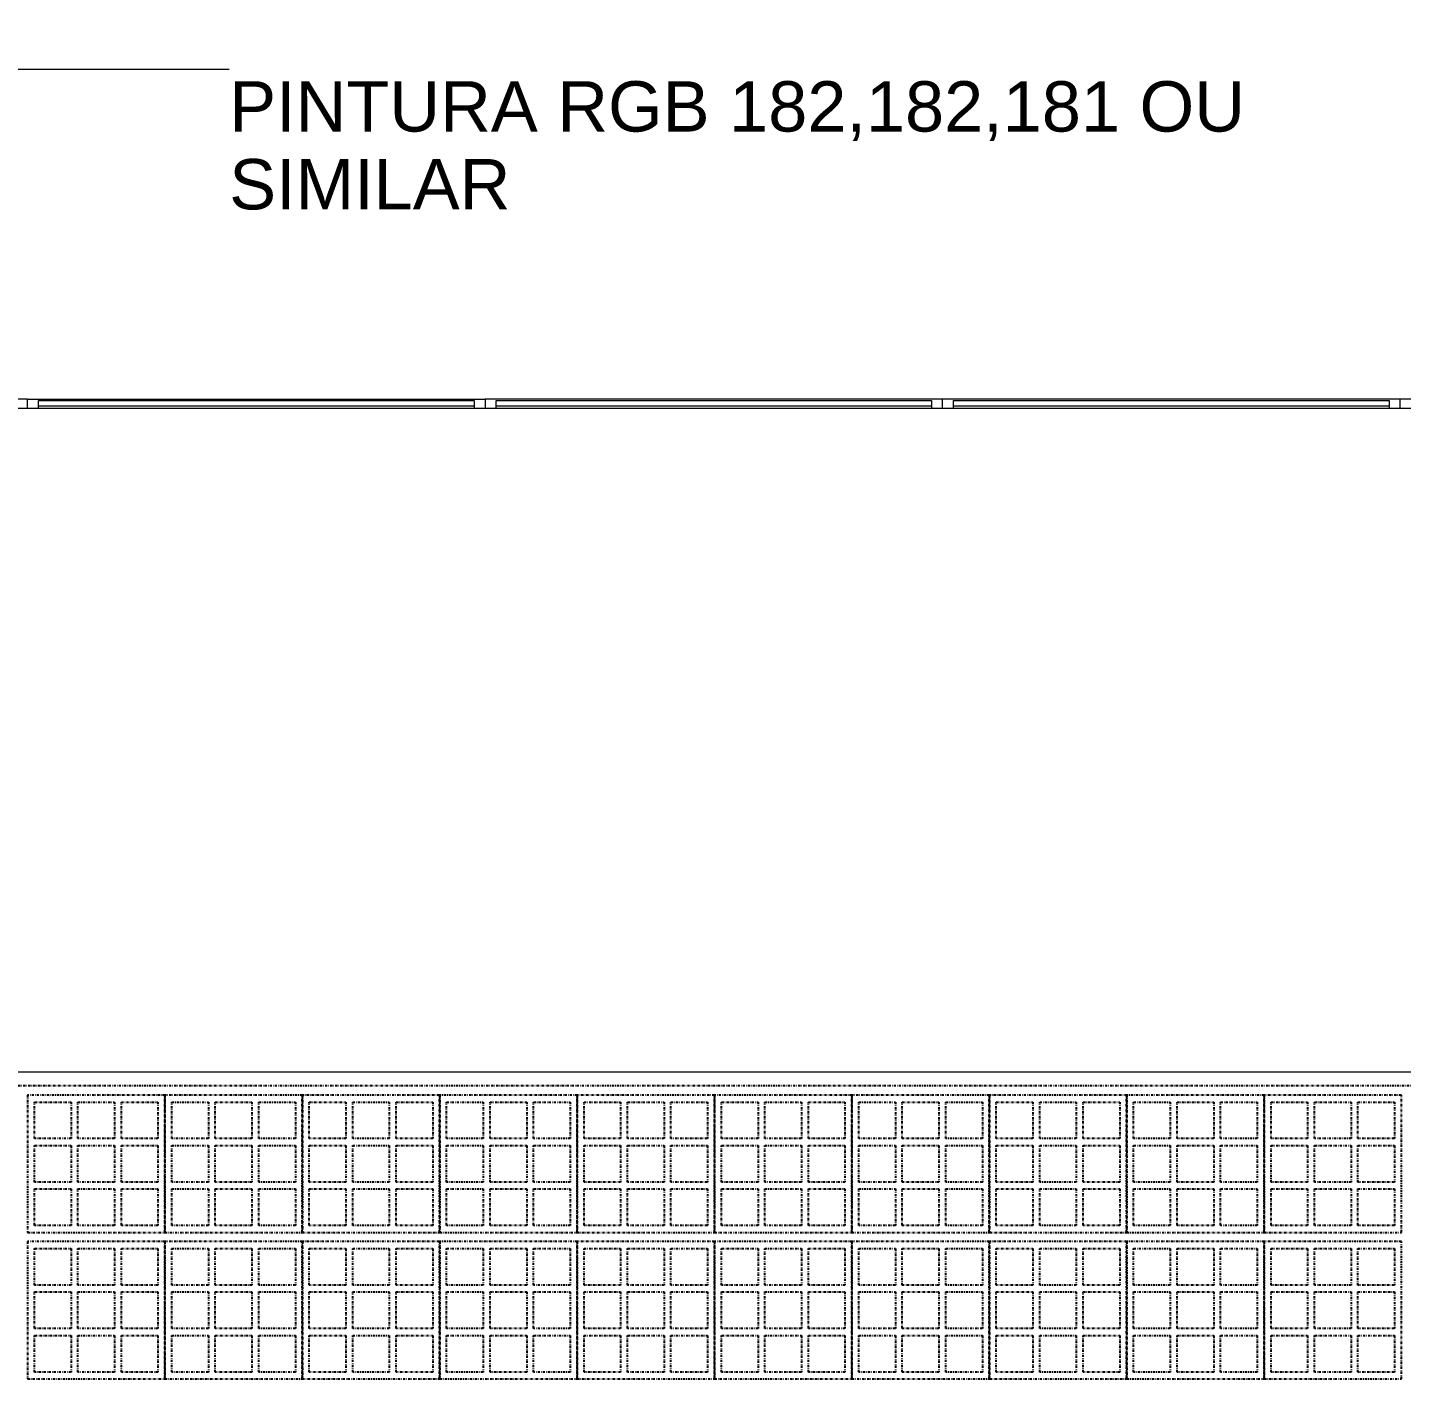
# Model space of a CAD drawing. Header units: metres. Extents: x -1783 to 21505, y -57 to 13660.
# Drawn here: x 12615.2 to 12915.6, y 7569.6 to 7865.9 of the extents above; entities that cross this region are included whole.
import ezdxf

# ---------------------------------------------------------------- set-up
doc = ezdxf.new("R2010")
doc.units = ezdxf.units.M
doc.header["$MEASUREMENT"] = 0
doc.linetypes.add('DASHDOT', pattern=[1, 0.5, -0.25, 0, -0.25])
doc.layers.add('01_F1 FACHADA FRONTAL _1_0_Caneta_No__1', color=7, linetype='Continuous', lineweight=35)
doc.layers.add('01_F1 FACHADA FRONTAL _1_PAREDE CONSTRUIR_Caneta_No__241', color=7, linetype='Continuous', lineweight=13)
doc.layers.add('01_F1 FACHADA FRONTAL _1_LAJES.EST_Caneta_No__95', color=7, linetype='Continuous', lineweight=0, true_color=0xaeaeae)
doc.layers.add('cotas', color=7, linetype='Continuous')
doc.layers.add('P03', color=7, linetype='Continuous')
doc.styles.add('GENERATED_STYLE_1', font='arial.ttf')

msp = doc.modelspace()

# ---------------------------------------------------------------- hatches: boundary and pattern name
at = {"layer": 'cotas'}
h = msp.add_hatch(color=7, dxfattribs=at)
h.dxf.hatch_style = 1
h.paths.add_polyline_path([(21504.961, 13659.963), (10304.961, 13659.963), (10304.961, 5739.963), (21504.961, 5739.963)])
h.paths.add_polyline_path([(10571.627, 13593.296), (21371.627, 13593.296), (21371.627, 5806.63), (10571.627, 5806.63)], flags=16)

# ---------------------------------------------------------------- linework, layer by layer
at = {"layer": '01_F1 FACHADA FRONTAL _1_LAJES.EST_Caneta_No__95', "color": 253, "linetype": 'Continuous', "lineweight": 0, "ltscale": 1000, "true_color": 0xaeaeae}
for p, q in [((12615.247, 7784.656), (12515.247, 7784.656)), ((12615.247, 7782.625), (12615.247, 7784.656)), ((12715.247, 7784.617), (12615.247, 7784.617)), ((12617.647, 7782.625), (12617.647, 7784.378)), ((12617.647, 7784.378), (12712.847, 7784.378)), ((12712.847, 7783.134), (12617.647, 7783.134)), ((12712.847, 7784.378), (12712.847, 7782.625)), ((12815.247, 7784.656), (12715.247, 7784.656)), ((12715.247, 7784.656), (12715.247, 7782.625)), ((12717.647, 7782.625), (12717.647, 7784.417)), ((12717.647, 7784.417), (12812.847, 7784.417)), ((12812.847, 7783.173), (12717.647, 7783.173)), ((12812.847, 7784.417), (12812.847, 7782.625)), ((12915.247, 7784.656), (12815.247, 7784.656)), ((12815.247, 7782.625), (12815.247, 7784.656)), ((12817.647, 7782.625), (12817.647, 7784.417)), ((12817.647, 7784.417), (12912.847, 7784.417)), ((12912.847, 7783.173), (12817.647, 7783.173)), ((12912.847, 7784.417), (12912.847, 7782.625)), ((13015.247, 7784.656), (12915.247, 7784.656)), ((12915.247, 7782.625), (12915.247, 7784.656))]:
    msp.add_line(p, q, dxfattribs=at)
at = {"layer": '01_F1 FACHADA FRONTAL _1_PAREDE CONSTRUIR_Caneta_No__241', "color": 7, "linetype": 'Continuous', "lineweight": 13, "ltscale": 1000}
for p, q in [((12609.321, 7856.806), (12659.321, 7856.806)), ((14321.764, 7782.625), (12074.764, 7782.625)), ((13081.764, 7637.625), (12071.764, 7637.625))]:
    msp.add_line(p, q, dxfattribs=at)
at = {"layer": 'P03', "linetype": 'DASHDOT'}
for p, q in [((13065.764, 7634.625), (12074.58, 7634.625)), ((12645.242, 7632.625), (12615.242, 7632.625)), ((12615.242, 7632.625), (12615.242, 7602.625)), ((12645.242, 7602.625), (12645.242, 7632.625)), ((12675.277, 7632.625), (12645.277, 7632.625)), ((12645.277, 7632.625), (12645.277, 7602.625)), ((12675.277, 7602.625), (12675.277, 7632.625)), ((12705.312, 7632.625), (12675.312, 7632.625)), ((12675.312, 7632.625), (12675.312, 7602.625)), ((12705.312, 7602.625), (12705.312, 7632.625)), ((12735.346, 7632.625), (12705.346, 7632.625)), ((12705.346, 7632.625), (12705.346, 7602.625)), ((12735.346, 7602.625), (12735.346, 7632.625)), ((12765.381, 7632.625), (12735.381, 7632.625)), ((12735.381, 7632.625), (12735.381, 7602.625)), ((12765.381, 7602.625), (12765.381, 7632.625)), ((12795.416, 7632.625), (12765.416, 7632.625)), ((12765.416, 7632.625), (12765.416, 7602.625)), ((12795.416, 7602.625), (12795.416, 7632.625)), ((12825.451, 7632.625), (12795.451, 7632.625)), ((12795.451, 7632.625), (12795.451, 7602.625)), ((12825.451, 7602.625), (12825.451, 7632.625)), ((12855.486, 7632.625), (12825.486, 7632.625)), ((12825.486, 7632.625), (12825.486, 7602.625)), ((12855.486, 7602.625), (12855.486, 7632.625)), ((12885.521, 7632.625), (12855.521, 7632.625)), ((12855.521, 7632.625), (12855.521, 7602.625)), ((12885.521, 7602.625), (12885.521, 7632.625)), ((12915.555, 7632.625), (12885.555, 7632.625)), ((12885.555, 7632.625), (12885.555, 7602.625)), ((12915.555, 7602.625), (12915.555, 7632.625)), ((12616.742, 7623.125), (12616.742, 7631.125)), ((12616.742, 7631.125), (12624.742, 7631.125)), ((12624.742, 7631.125), (12624.742, 7623.125)), ((12626.242, 7623.125), (12626.242, 7631.125)), ((12626.242, 7631.125), (12634.242, 7631.125)), ((12634.242, 7631.125), (12634.242, 7623.125)), ((12635.742, 7623.125), (12635.742, 7631.125)), ((12635.742, 7631.125), (12643.742, 7631.125)), ((12643.742, 7631.125), (12643.742, 7623.125)), ((12646.777, 7623.125), (12646.777, 7631.125)), ((12646.777, 7631.125), (12654.777, 7631.125)), ((12654.777, 7631.125), (12654.777, 7623.125)), ((12656.277, 7623.125), (12656.277, 7631.125)), ((12656.277, 7631.125), (12664.277, 7631.125)), ((12664.277, 7631.125), (12664.277, 7623.125)), ((12665.777, 7623.125), (12665.777, 7631.125)), ((12665.777, 7631.125), (12673.777, 7631.125)), ((12673.777, 7631.125), (12673.777, 7623.125)), ((12676.812, 7623.125), (12676.812, 7631.125)), ((12676.812, 7631.125), (12684.812, 7631.125)), ((12684.812, 7631.125), (12684.812, 7623.125)), ((12686.312, 7623.125), (12686.312, 7631.125)), ((12686.312, 7631.125), (12694.312, 7631.125)), ((12694.312, 7631.125), (12694.312, 7623.125)), ((12695.812, 7623.125), (12695.812, 7631.125)), ((12695.812, 7631.125), (12703.812, 7631.125)), ((12703.812, 7631.125), (12703.812, 7623.125)), ((12706.846, 7623.125), (12706.846, 7631.125)), ((12706.846, 7631.125), (12714.846, 7631.125)), ((12714.846, 7631.125), (12714.846, 7623.125)), ((12716.346, 7623.125), (12716.346, 7631.125)), ((12716.346, 7631.125), (12724.346, 7631.125)), ((12724.346, 7631.125), (12724.346, 7623.125)), ((12725.846, 7623.125), (12725.846, 7631.125)), ((12725.846, 7631.125), (12733.846, 7631.125)), ((12733.846, 7631.125), (12733.846, 7623.125)), ((12736.881, 7623.125), (12736.881, 7631.125)), ((12736.881, 7631.125), (12744.881, 7631.125)), ((12744.881, 7631.125), (12744.881, 7623.125)), ((12746.381, 7623.125), (12746.381, 7631.125)), ((12746.381, 7631.125), (12754.381, 7631.125)), ((12754.381, 7631.125), (12754.381, 7623.125)), ((12755.881, 7623.125), (12755.881, 7631.125)), ((12755.881, 7631.125), (12763.881, 7631.125)), ((12763.881, 7631.125), (12763.881, 7623.125)), ((12766.916, 7623.125), (12766.916, 7631.125)), ((12766.916, 7631.125), (12774.916, 7631.125)), ((12774.916, 7631.125), (12774.916, 7623.125)), ((12776.416, 7623.125), (12776.416, 7631.125)), ((12776.416, 7631.125), (12784.416, 7631.125)), ((12784.416, 7631.125), (12784.416, 7623.125)), ((12785.916, 7623.125), (12785.916, 7631.125)), ((12785.916, 7631.125), (12793.916, 7631.125)), ((12793.916, 7631.125), (12793.916, 7623.125)), ((12796.951, 7623.125), (12796.951, 7631.125)), ((12796.951, 7631.125), (12804.951, 7631.125)), ((12804.951, 7631.125), (12804.951, 7623.125)), ((12806.451, 7623.125), (12806.451, 7631.125)), ((12806.451, 7631.125), (12814.451, 7631.125)), ((12814.451, 7631.125), (12814.451, 7623.125)), ((12815.951, 7623.125), (12815.951, 7631.125)), ((12815.951, 7631.125), (12823.951, 7631.125)), ((12823.951, 7631.125), (12823.951, 7623.125)), ((12826.986, 7623.125), (12826.986, 7631.125)), ((12826.986, 7631.125), (12834.986, 7631.125)), ((12834.986, 7631.125), (12834.986, 7623.125)), ((12836.486, 7623.125), (12836.486, 7631.125)), ((12836.486, 7631.125), (12844.486, 7631.125)), ((12844.486, 7631.125), (12844.486, 7623.125)), ((12845.986, 7623.125), (12845.986, 7631.125)), ((12845.986, 7631.125), (12853.986, 7631.125)), ((12853.986, 7631.125), (12853.986, 7623.125)), ((12857.021, 7623.125), (12857.021, 7631.125)), ((12857.021, 7631.125), (12865.021, 7631.125)), ((12865.021, 7631.125), (12865.021, 7623.125)), ((12866.521, 7623.125), (12866.521, 7631.125)), ((12866.521, 7631.125), (12874.521, 7631.125)), ((12874.521, 7631.125), (12874.521, 7623.125)), ((12876.021, 7623.125), (12876.021, 7631.125)), ((12876.021, 7631.125), (12884.021, 7631.125)), ((12884.021, 7631.125), (12884.021, 7623.125)), ((12887.055, 7623.125), (12887.055, 7631.125)), ((12887.055, 7631.125), (12895.055, 7631.125)), ((12895.055, 7631.125), (12895.055, 7623.125)), ((12896.555, 7623.125), (12896.555, 7631.125)), ((12896.555, 7631.125), (12904.555, 7631.125)), ((12904.555, 7631.125), (12904.555, 7623.125)), ((12906.055, 7623.125), (12906.055, 7631.125)), ((12906.055, 7631.125), (12914.055, 7631.125)), ((12914.055, 7631.125), (12914.055, 7623.125)), ((12624.742, 7623.125), (12616.742, 7623.125)), ((12634.242, 7623.125), (12626.242, 7623.125)), ((12643.742, 7623.125), (12635.742, 7623.125)), ((12654.777, 7623.125), (12646.777, 7623.125)), ((12664.277, 7623.125), (12656.277, 7623.125)), ((12673.777, 7623.125), (12665.777, 7623.125)), ((12684.812, 7623.125), (12676.812, 7623.125)), ((12694.312, 7623.125), (12686.312, 7623.125)), ((12703.812, 7623.125), (12695.812, 7623.125)), ((12714.846, 7623.125), (12706.846, 7623.125)), ((12724.346, 7623.125), (12716.346, 7623.125)), ((12733.846, 7623.125), (12725.846, 7623.125)), ((12744.881, 7623.125), (12736.881, 7623.125)), ((12754.381, 7623.125), (12746.381, 7623.125)), ((12763.881, 7623.125), (12755.881, 7623.125)), ((12774.916, 7623.125), (12766.916, 7623.125)), ((12784.416, 7623.125), (12776.416, 7623.125)), ((12793.916, 7623.125), (12785.916, 7623.125)), ((12804.951, 7623.125), (12796.951, 7623.125)), ((12814.451, 7623.125), (12806.451, 7623.125)), ((12823.951, 7623.125), (12815.951, 7623.125)), ((12834.986, 7623.125), (12826.986, 7623.125)), ((12844.486, 7623.125), (12836.486, 7623.125)), ((12853.986, 7623.125), (12845.986, 7623.125)), ((12865.021, 7623.125), (12857.021, 7623.125)), ((12874.521, 7623.125), (12866.521, 7623.125)), ((12884.021, 7623.125), (12876.021, 7623.125)), ((12895.055, 7623.125), (12887.055, 7623.125)), ((12904.555, 7623.125), (12896.555, 7623.125)), ((12914.055, 7623.125), (12906.055, 7623.125)), ((12616.742, 7613.625), (12616.742, 7621.625)), ((12616.742, 7621.625), (12624.742, 7621.625)), ((12624.742, 7621.625), (12624.742, 7613.625)), ((12626.242, 7613.625), (12626.242, 7621.625)), ((12626.242, 7621.625), (12634.242, 7621.625)), ((12634.242, 7621.625), (12634.242, 7613.625)), ((12635.742, 7613.625), (12635.742, 7621.625)), ((12635.742, 7621.625), (12643.742, 7621.625)), ((12643.742, 7621.625), (12643.742, 7613.625)), ((12646.777, 7613.625), (12646.777, 7621.625)), ((12646.777, 7621.625), (12654.777, 7621.625)), ((12654.777, 7621.625), (12654.777, 7613.625)), ((12656.277, 7613.625), (12656.277, 7621.625)), ((12656.277, 7621.625), (12664.277, 7621.625)), ((12664.277, 7621.625), (12664.277, 7613.625)), ((12665.777, 7613.625), (12665.777, 7621.625)), ((12665.777, 7621.625), (12673.777, 7621.625)), ((12673.777, 7621.625), (12673.777, 7613.625)), ((12676.812, 7613.625), (12676.812, 7621.625)), ((12676.812, 7621.625), (12684.812, 7621.625)), ((12684.812, 7621.625), (12684.812, 7613.625)), ((12686.312, 7613.625), (12686.312, 7621.625)), ((12686.312, 7621.625), (12694.312, 7621.625)), ((12694.312, 7621.625), (12694.312, 7613.625)), ((12695.812, 7613.625), (12695.812, 7621.625)), ((12695.812, 7621.625), (12703.812, 7621.625)), ((12703.812, 7621.625), (12703.812, 7613.625)), ((12706.846, 7613.625), (12706.846, 7621.625)), ((12706.846, 7621.625), (12714.846, 7621.625)), ((12714.846, 7621.625), (12714.846, 7613.625)), ((12716.346, 7613.625), (12716.346, 7621.625)), ((12716.346, 7621.625), (12724.346, 7621.625)), ((12724.346, 7621.625), (12724.346, 7613.625)), ((12725.846, 7613.625), (12725.846, 7621.625)), ((12725.846, 7621.625), (12733.846, 7621.625)), ((12733.846, 7621.625), (12733.846, 7613.625)), ((12736.881, 7613.625), (12736.881, 7621.625)), ((12736.881, 7621.625), (12744.881, 7621.625)), ((12744.881, 7621.625), (12744.881, 7613.625)), ((12746.381, 7613.625), (12746.381, 7621.625)), ((12746.381, 7621.625), (12754.381, 7621.625)), ((12754.381, 7621.625), (12754.381, 7613.625)), ((12755.881, 7613.625), (12755.881, 7621.625)), ((12755.881, 7621.625), (12763.881, 7621.625)), ((12763.881, 7621.625), (12763.881, 7613.625)), ((12766.916, 7613.625), (12766.916, 7621.625)), ((12766.916, 7621.625), (12774.916, 7621.625)), ((12774.916, 7621.625), (12774.916, 7613.625)), ((12776.416, 7613.625), (12776.416, 7621.625)), ((12776.416, 7621.625), (12784.416, 7621.625)), ((12784.416, 7621.625), (12784.416, 7613.625)), ((12785.916, 7613.625), (12785.916, 7621.625)), ((12785.916, 7621.625), (12793.916, 7621.625)), ((12793.916, 7621.625), (12793.916, 7613.625)), ((12796.951, 7613.625), (12796.951, 7621.625)), ((12796.951, 7621.625), (12804.951, 7621.625)), ((12804.951, 7621.625), (12804.951, 7613.625)), ((12806.451, 7613.625), (12806.451, 7621.625)), ((12806.451, 7621.625), (12814.451, 7621.625)), ((12814.451, 7621.625), (12814.451, 7613.625)), ((12815.951, 7613.625), (12815.951, 7621.625)), ((12815.951, 7621.625), (12823.951, 7621.625)), ((12823.951, 7621.625), (12823.951, 7613.625)), ((12826.986, 7613.625), (12826.986, 7621.625)), ((12826.986, 7621.625), (12834.986, 7621.625)), ((12834.986, 7621.625), (12834.986, 7613.625)), ((12836.486, 7613.625), (12836.486, 7621.625)), ((12836.486, 7621.625), (12844.486, 7621.625)), ((12844.486, 7621.625), (12844.486, 7613.625)), ((12845.986, 7613.625), (12845.986, 7621.625)), ((12845.986, 7621.625), (12853.986, 7621.625)), ((12853.986, 7621.625), (12853.986, 7613.625)), ((12857.021, 7613.625), (12857.021, 7621.625)), ((12857.021, 7621.625), (12865.021, 7621.625)), ((12865.021, 7621.625), (12865.021, 7613.625)), ((12866.521, 7613.625), (12866.521, 7621.625)), ((12866.521, 7621.625), (12874.521, 7621.625)), ((12874.521, 7621.625), (12874.521, 7613.625)), ((12876.021, 7613.625), (12876.021, 7621.625)), ((12876.021, 7621.625), (12884.021, 7621.625)), ((12884.021, 7621.625), (12884.021, 7613.625)), ((12887.055, 7613.625), (12887.055, 7621.625)), ((12887.055, 7621.625), (12895.055, 7621.625)), ((12895.055, 7621.625), (12895.055, 7613.625)), ((12896.555, 7613.625), (12896.555, 7621.625)), ((12896.555, 7621.625), (12904.555, 7621.625)), ((12904.555, 7621.625), (12904.555, 7613.625)), ((12906.055, 7613.625), (12906.055, 7621.625)), ((12906.055, 7621.625), (12914.055, 7621.625)), ((12914.055, 7621.625), (12914.055, 7613.625)), ((12624.742, 7613.625), (12616.742, 7613.625)), ((12616.742, 7604.125), (12616.742, 7612.125)), ((12616.742, 7612.125), (12624.742, 7612.125)), ((12624.742, 7612.125), (12624.742, 7604.125)), ((12634.242, 7613.625), (12626.242, 7613.625)), ((12626.242, 7604.125), (12626.242, 7612.125)), ((12626.242, 7612.125), (12634.242, 7612.125)), ((12634.242, 7612.125), (12634.242, 7604.125)), ((12643.742, 7613.625), (12635.742, 7613.625)), ((12635.742, 7604.125), (12635.742, 7612.125)), ((12635.742, 7612.125), (12643.742, 7612.125)), ((12643.742, 7612.125), (12643.742, 7604.125)), ((12654.777, 7613.625), (12646.777, 7613.625)), ((12646.777, 7604.125), (12646.777, 7612.125)), ((12646.777, 7612.125), (12654.777, 7612.125)), ((12654.777, 7612.125), (12654.777, 7604.125)), ((12664.277, 7613.625), (12656.277, 7613.625)), ((12656.277, 7604.125), (12656.277, 7612.125)), ((12656.277, 7612.125), (12664.277, 7612.125)), ((12664.277, 7612.125), (12664.277, 7604.125)), ((12673.777, 7613.625), (12665.777, 7613.625)), ((12665.777, 7604.125), (12665.777, 7612.125)), ((12665.777, 7612.125), (12673.777, 7612.125)), ((12673.777, 7612.125), (12673.777, 7604.125)), ((12684.812, 7613.625), (12676.812, 7613.625)), ((12676.812, 7604.125), (12676.812, 7612.125)), ((12676.812, 7612.125), (12684.812, 7612.125)), ((12684.812, 7612.125), (12684.812, 7604.125)), ((12694.312, 7613.625), (12686.312, 7613.625)), ((12686.312, 7604.125), (12686.312, 7612.125)), ((12686.312, 7612.125), (12694.312, 7612.125)), ((12694.312, 7612.125), (12694.312, 7604.125)), ((12703.812, 7613.625), (12695.812, 7613.625)), ((12695.812, 7604.125), (12695.812, 7612.125)), ((12695.812, 7612.125), (12703.812, 7612.125)), ((12703.812, 7612.125), (12703.812, 7604.125)), ((12714.846, 7613.625), (12706.846, 7613.625)), ((12706.846, 7604.125), (12706.846, 7612.125)), ((12706.846, 7612.125), (12714.846, 7612.125)), ((12714.846, 7612.125), (12714.846, 7604.125)), ((12724.346, 7613.625), (12716.346, 7613.625)), ((12716.346, 7604.125), (12716.346, 7612.125)), ((12716.346, 7612.125), (12724.346, 7612.125)), ((12724.346, 7612.125), (12724.346, 7604.125)), ((12733.846, 7613.625), (12725.846, 7613.625)), ((12725.846, 7604.125), (12725.846, 7612.125)), ((12725.846, 7612.125), (12733.846, 7612.125)), ((12733.846, 7612.125), (12733.846, 7604.125)), ((12744.881, 7613.625), (12736.881, 7613.625)), ((12736.881, 7604.125), (12736.881, 7612.125)), ((12736.881, 7612.125), (12744.881, 7612.125)), ((12744.881, 7612.125), (12744.881, 7604.125)), ((12754.381, 7613.625), (12746.381, 7613.625)), ((12746.381, 7604.125), (12746.381, 7612.125)), ((12746.381, 7612.125), (12754.381, 7612.125)), ((12754.381, 7612.125), (12754.381, 7604.125)), ((12763.881, 7613.625), (12755.881, 7613.625)), ((12755.881, 7604.125), (12755.881, 7612.125)), ((12755.881, 7612.125), (12763.881, 7612.125)), ((12763.881, 7612.125), (12763.881, 7604.125)), ((12774.916, 7613.625), (12766.916, 7613.625)), ((12766.916, 7604.125), (12766.916, 7612.125)), ((12766.916, 7612.125), (12774.916, 7612.125)), ((12774.916, 7612.125), (12774.916, 7604.125)), ((12784.416, 7613.625), (12776.416, 7613.625)), ((12776.416, 7604.125), (12776.416, 7612.125)), ((12776.416, 7612.125), (12784.416, 7612.125)), ((12784.416, 7612.125), (12784.416, 7604.125)), ((12793.916, 7613.625), (12785.916, 7613.625)), ((12785.916, 7604.125), (12785.916, 7612.125)), ((12785.916, 7612.125), (12793.916, 7612.125)), ((12793.916, 7612.125), (12793.916, 7604.125)), ((12804.951, 7613.625), (12796.951, 7613.625)), ((12796.951, 7604.125), (12796.951, 7612.125)), ((12796.951, 7612.125), (12804.951, 7612.125)), ((12804.951, 7612.125), (12804.951, 7604.125)), ((12814.451, 7613.625), (12806.451, 7613.625)), ((12806.451, 7604.125), (12806.451, 7612.125)), ((12806.451, 7612.125), (12814.451, 7612.125)), ((12814.451, 7612.125), (12814.451, 7604.125)), ((12823.951, 7613.625), (12815.951, 7613.625)), ((12815.951, 7604.125), (12815.951, 7612.125)), ((12815.951, 7612.125), (12823.951, 7612.125)), ((12823.951, 7612.125), (12823.951, 7604.125)), ((12834.986, 7613.625), (12826.986, 7613.625)), ((12826.986, 7604.125), (12826.986, 7612.125)), ((12826.986, 7612.125), (12834.986, 7612.125)), ((12834.986, 7612.125), (12834.986, 7604.125)), ((12844.486, 7613.625), (12836.486, 7613.625)), ((12836.486, 7604.125), (12836.486, 7612.125)), ((12836.486, 7612.125), (12844.486, 7612.125)), ((12844.486, 7612.125), (12844.486, 7604.125)), ((12853.986, 7613.625), (12845.986, 7613.625)), ((12845.986, 7604.125), (12845.986, 7612.125)), ((12845.986, 7612.125), (12853.986, 7612.125)), ((12853.986, 7612.125), (12853.986, 7604.125)), ((12865.021, 7613.625), (12857.021, 7613.625)), ((12857.021, 7604.125), (12857.021, 7612.125)), ((12857.021, 7612.125), (12865.021, 7612.125)), ((12865.021, 7612.125), (12865.021, 7604.125)), ((12874.521, 7613.625), (12866.521, 7613.625)), ((12866.521, 7604.125), (12866.521, 7612.125)), ((12866.521, 7612.125), (12874.521, 7612.125)), ((12874.521, 7612.125), (12874.521, 7604.125)), ((12884.021, 7613.625), (12876.021, 7613.625)), ((12876.021, 7604.125), (12876.021, 7612.125)), ((12876.021, 7612.125), (12884.021, 7612.125)), ((12884.021, 7612.125), (12884.021, 7604.125)), ((12895.055, 7613.625), (12887.055, 7613.625)), ((12887.055, 7604.125), (12887.055, 7612.125)), ((12887.055, 7612.125), (12895.055, 7612.125)), ((12895.055, 7612.125), (12895.055, 7604.125)), ((12904.555, 7613.625), (12896.555, 7613.625)), ((12896.555, 7604.125), (12896.555, 7612.125)), ((12896.555, 7612.125), (12904.555, 7612.125)), ((12904.555, 7612.125), (12904.555, 7604.125)), ((12914.055, 7613.625), (12906.055, 7613.625)), ((12906.055, 7604.125), (12906.055, 7612.125)), ((12906.055, 7612.125), (12914.055, 7612.125)), ((12914.055, 7612.125), (12914.055, 7604.125)), ((12615.242, 7602.625), (12645.242, 7602.625)), ((12624.742, 7604.125), (12616.742, 7604.125)), ((12634.242, 7604.125), (12626.242, 7604.125)), ((12643.742, 7604.125), (12635.742, 7604.125)), ((12645.277, 7602.625), (12675.277, 7602.625)), ((12654.777, 7604.125), (12646.777, 7604.125)), ((12664.277, 7604.125), (12656.277, 7604.125)), ((12673.777, 7604.125), (12665.777, 7604.125)), ((12675.312, 7602.625), (12705.312, 7602.625)), ((12684.812, 7604.125), (12676.812, 7604.125)), ((12694.312, 7604.125), (12686.312, 7604.125)), ((12703.812, 7604.125), (12695.812, 7604.125)), ((12705.346, 7602.625), (12735.346, 7602.625)), ((12714.846, 7604.125), (12706.846, 7604.125)), ((12724.346, 7604.125), (12716.346, 7604.125)), ((12733.846, 7604.125), (12725.846, 7604.125)), ((12735.381, 7602.625), (12765.381, 7602.625)), ((12744.881, 7604.125), (12736.881, 7604.125)), ((12754.381, 7604.125), (12746.381, 7604.125)), ((12763.881, 7604.125), (12755.881, 7604.125)), ((12765.416, 7602.625), (12795.416, 7602.625)), ((12774.916, 7604.125), (12766.916, 7604.125)), ((12784.416, 7604.125), (12776.416, 7604.125)), ((12793.916, 7604.125), (12785.916, 7604.125)), ((12795.451, 7602.625), (12825.451, 7602.625)), ((12804.951, 7604.125), (12796.951, 7604.125)), ((12814.451, 7604.125), (12806.451, 7604.125)), ((12823.951, 7604.125), (12815.951, 7604.125)), ((12825.486, 7602.625), (12855.486, 7602.625)), ((12834.986, 7604.125), (12826.986, 7604.125)), ((12844.486, 7604.125), (12836.486, 7604.125)), ((12853.986, 7604.125), (12845.986, 7604.125)), ((12855.521, 7602.625), (12885.521, 7602.625)), ((12865.021, 7604.125), (12857.021, 7604.125)), ((12874.521, 7604.125), (12866.521, 7604.125)), ((12884.021, 7604.125), (12876.021, 7604.125)), ((12885.555, 7602.625), (12915.555, 7602.625)), ((12895.055, 7604.125), (12887.055, 7604.125)), ((12904.555, 7604.125), (12896.555, 7604.125)), ((12914.055, 7604.125), (12906.055, 7604.125)), ((12645.242, 7600.625), (12615.242, 7600.625)), ((12615.242, 7600.625), (12615.242, 7570.625)), ((12616.742, 7591.125), (12616.742, 7599.125)), ((12616.742, 7599.125), (12624.742, 7599.125)), ((12624.742, 7599.125), (12624.742, 7591.125)), ((12626.242, 7591.125), (12626.242, 7599.125)), ((12626.242, 7599.125), (12634.242, 7599.125)), ((12634.242, 7599.125), (12634.242, 7591.125)), ((12635.742, 7591.125), (12635.742, 7599.125)), ((12635.742, 7599.125), (12643.742, 7599.125)), ((12643.742, 7599.125), (12643.742, 7591.125)), ((12645.242, 7570.625), (12645.242, 7600.625)), ((12675.277, 7600.625), (12645.277, 7600.625)), ((12645.277, 7600.625), (12645.277, 7570.625)), ((12646.777, 7591.125), (12646.777, 7599.125)), ((12646.777, 7599.125), (12654.777, 7599.125)), ((12654.777, 7599.125), (12654.777, 7591.125)), ((12656.277, 7591.125), (12656.277, 7599.125)), ((12656.277, 7599.125), (12664.277, 7599.125)), ((12664.277, 7599.125), (12664.277, 7591.125)), ((12665.777, 7591.125), (12665.777, 7599.125)), ((12665.777, 7599.125), (12673.777, 7599.125)), ((12673.777, 7599.125), (12673.777, 7591.125)), ((12675.277, 7570.625), (12675.277, 7600.625)), ((12705.312, 7600.625), (12675.312, 7600.625)), ((12675.312, 7600.625), (12675.312, 7570.625)), ((12676.812, 7591.125), (12676.812, 7599.125)), ((12676.812, 7599.125), (12684.812, 7599.125)), ((12684.812, 7599.125), (12684.812, 7591.125)), ((12686.312, 7591.125), (12686.312, 7599.125)), ((12686.312, 7599.125), (12694.312, 7599.125)), ((12694.312, 7599.125), (12694.312, 7591.125)), ((12695.812, 7591.125), (12695.812, 7599.125)), ((12695.812, 7599.125), (12703.812, 7599.125)), ((12703.812, 7599.125), (12703.812, 7591.125)), ((12705.312, 7570.625), (12705.312, 7600.625)), ((12735.346, 7600.625), (12705.346, 7600.625)), ((12705.346, 7600.625), (12705.346, 7570.625)), ((12706.846, 7591.125), (12706.846, 7599.125)), ((12706.846, 7599.125), (12714.846, 7599.125)), ((12714.846, 7599.125), (12714.846, 7591.125)), ((12716.346, 7591.125), (12716.346, 7599.125)), ((12716.346, 7599.125), (12724.346, 7599.125)), ((12724.346, 7599.125), (12724.346, 7591.125)), ((12725.846, 7591.125), (12725.846, 7599.125)), ((12725.846, 7599.125), (12733.846, 7599.125)), ((12733.846, 7599.125), (12733.846, 7591.125)), ((12735.346, 7570.625), (12735.346, 7600.625)), ((12765.381, 7600.625), (12735.381, 7600.625)), ((12735.381, 7600.625), (12735.381, 7570.625)), ((12736.881, 7591.125), (12736.881, 7599.125)), ((12736.881, 7599.125), (12744.881, 7599.125)), ((12744.881, 7599.125), (12744.881, 7591.125)), ((12746.381, 7591.125), (12746.381, 7599.125)), ((12746.381, 7599.125), (12754.381, 7599.125)), ((12754.381, 7599.125), (12754.381, 7591.125)), ((12755.881, 7591.125), (12755.881, 7599.125)), ((12755.881, 7599.125), (12763.881, 7599.125)), ((12763.881, 7599.125), (12763.881, 7591.125)), ((12765.381, 7570.625), (12765.381, 7600.625)), ((12795.416, 7600.625), (12765.416, 7600.625)), ((12765.416, 7600.625), (12765.416, 7570.625)), ((12766.916, 7591.125), (12766.916, 7599.125)), ((12766.916, 7599.125), (12774.916, 7599.125)), ((12774.916, 7599.125), (12774.916, 7591.125)), ((12776.416, 7591.125), (12776.416, 7599.125)), ((12776.416, 7599.125), (12784.416, 7599.125)), ((12784.416, 7599.125), (12784.416, 7591.125)), ((12785.916, 7591.125), (12785.916, 7599.125)), ((12785.916, 7599.125), (12793.916, 7599.125)), ((12793.916, 7599.125), (12793.916, 7591.125)), ((12795.416, 7570.625), (12795.416, 7600.625)), ((12825.451, 7600.625), (12795.451, 7600.625)), ((12795.451, 7600.625), (12795.451, 7570.625)), ((12796.951, 7591.125), (12796.951, 7599.125)), ((12796.951, 7599.125), (12804.951, 7599.125)), ((12804.951, 7599.125), (12804.951, 7591.125)), ((12806.451, 7591.125), (12806.451, 7599.125)), ((12806.451, 7599.125), (12814.451, 7599.125)), ((12814.451, 7599.125), (12814.451, 7591.125)), ((12815.951, 7591.125), (12815.951, 7599.125)), ((12815.951, 7599.125), (12823.951, 7599.125)), ((12823.951, 7599.125), (12823.951, 7591.125)), ((12825.451, 7570.625), (12825.451, 7600.625)), ((12855.486, 7600.625), (12825.486, 7600.625)), ((12825.486, 7600.625), (12825.486, 7570.625)), ((12826.986, 7591.125), (12826.986, 7599.125)), ((12826.986, 7599.125), (12834.986, 7599.125)), ((12834.986, 7599.125), (12834.986, 7591.125)), ((12836.486, 7591.125), (12836.486, 7599.125)), ((12836.486, 7599.125), (12844.486, 7599.125)), ((12844.486, 7599.125), (12844.486, 7591.125)), ((12845.986, 7591.125), (12845.986, 7599.125)), ((12845.986, 7599.125), (12853.986, 7599.125)), ((12853.986, 7599.125), (12853.986, 7591.125)), ((12855.486, 7570.625), (12855.486, 7600.625)), ((12885.521, 7600.625), (12855.521, 7600.625)), ((12855.521, 7600.625), (12855.521, 7570.625)), ((12857.021, 7591.125), (12857.021, 7599.125)), ((12857.021, 7599.125), (12865.021, 7599.125)), ((12865.021, 7599.125), (12865.021, 7591.125)), ((12866.521, 7591.125), (12866.521, 7599.125)), ((12866.521, 7599.125), (12874.521, 7599.125)), ((12874.521, 7599.125), (12874.521, 7591.125)), ((12876.021, 7591.125), (12876.021, 7599.125)), ((12876.021, 7599.125), (12884.021, 7599.125)), ((12884.021, 7599.125), (12884.021, 7591.125)), ((12885.521, 7570.625), (12885.521, 7600.625)), ((12915.555, 7600.625), (12885.555, 7600.625)), ((12885.555, 7600.625), (12885.555, 7570.625)), ((12887.055, 7591.125), (12887.055, 7599.125)), ((12887.055, 7599.125), (12895.055, 7599.125)), ((12895.055, 7599.125), (12895.055, 7591.125)), ((12896.555, 7591.125), (12896.555, 7599.125)), ((12896.555, 7599.125), (12904.555, 7599.125)), ((12904.555, 7599.125), (12904.555, 7591.125)), ((12906.055, 7591.125), (12906.055, 7599.125)), ((12906.055, 7599.125), (12914.055, 7599.125)), ((12914.055, 7599.125), (12914.055, 7591.125)), ((12915.555, 7570.625), (12915.555, 7600.625)), ((12624.742, 7591.125), (12616.742, 7591.125)), ((12634.242, 7591.125), (12626.242, 7591.125)), ((12643.742, 7591.125), (12635.742, 7591.125)), ((12654.777, 7591.125), (12646.777, 7591.125)), ((12664.277, 7591.125), (12656.277, 7591.125)), ((12673.777, 7591.125), (12665.777, 7591.125)), ((12684.812, 7591.125), (12676.812, 7591.125)), ((12694.312, 7591.125), (12686.312, 7591.125)), ((12703.812, 7591.125), (12695.812, 7591.125)), ((12714.846, 7591.125), (12706.846, 7591.125)), ((12724.346, 7591.125), (12716.346, 7591.125)), ((12733.846, 7591.125), (12725.846, 7591.125)), ((12744.881, 7591.125), (12736.881, 7591.125)), ((12754.381, 7591.125), (12746.381, 7591.125)), ((12763.881, 7591.125), (12755.881, 7591.125)), ((12774.916, 7591.125), (12766.916, 7591.125)), ((12784.416, 7591.125), (12776.416, 7591.125)), ((12793.916, 7591.125), (12785.916, 7591.125)), ((12804.951, 7591.125), (12796.951, 7591.125)), ((12814.451, 7591.125), (12806.451, 7591.125)), ((12823.951, 7591.125), (12815.951, 7591.125)), ((12834.986, 7591.125), (12826.986, 7591.125)), ((12844.486, 7591.125), (12836.486, 7591.125)), ((12853.986, 7591.125), (12845.986, 7591.125)), ((12865.021, 7591.125), (12857.021, 7591.125)), ((12874.521, 7591.125), (12866.521, 7591.125)), ((12884.021, 7591.125), (12876.021, 7591.125)), ((12895.055, 7591.125), (12887.055, 7591.125)), ((12904.555, 7591.125), (12896.555, 7591.125)), ((12914.055, 7591.125), (12906.055, 7591.125)), ((12616.742, 7581.625), (12616.742, 7589.625)), ((12616.742, 7589.625), (12624.742, 7589.625)), ((12624.742, 7589.625), (12624.742, 7581.625)), ((12626.242, 7581.625), (12626.242, 7589.625)), ((12626.242, 7589.625), (12634.242, 7589.625)), ((12634.242, 7589.625), (12634.242, 7581.625)), ((12635.742, 7581.625), (12635.742, 7589.625)), ((12635.742, 7589.625), (12643.742, 7589.625)), ((12643.742, 7589.625), (12643.742, 7581.625)), ((12646.777, 7581.625), (12646.777, 7589.625)), ((12646.777, 7589.625), (12654.777, 7589.625)), ((12654.777, 7589.625), (12654.777, 7581.625)), ((12656.277, 7581.625), (12656.277, 7589.625)), ((12656.277, 7589.625), (12664.277, 7589.625)), ((12664.277, 7589.625), (12664.277, 7581.625)), ((12665.777, 7581.625), (12665.777, 7589.625)), ((12665.777, 7589.625), (12673.777, 7589.625)), ((12673.777, 7589.625), (12673.777, 7581.625)), ((12676.812, 7581.625), (12676.812, 7589.625)), ((12676.812, 7589.625), (12684.812, 7589.625)), ((12684.812, 7589.625), (12684.812, 7581.625)), ((12686.312, 7581.625), (12686.312, 7589.625)), ((12686.312, 7589.625), (12694.312, 7589.625)), ((12694.312, 7589.625), (12694.312, 7581.625)), ((12695.812, 7581.625), (12695.812, 7589.625)), ((12695.812, 7589.625), (12703.812, 7589.625)), ((12703.812, 7589.625), (12703.812, 7581.625)), ((12706.846, 7581.625), (12706.846, 7589.625)), ((12706.846, 7589.625), (12714.846, 7589.625)), ((12714.846, 7589.625), (12714.846, 7581.625)), ((12716.346, 7581.625), (12716.346, 7589.625)), ((12716.346, 7589.625), (12724.346, 7589.625)), ((12724.346, 7589.625), (12724.346, 7581.625)), ((12725.846, 7581.625), (12725.846, 7589.625)), ((12725.846, 7589.625), (12733.846, 7589.625)), ((12733.846, 7589.625), (12733.846, 7581.625)), ((12736.881, 7581.625), (12736.881, 7589.625)), ((12736.881, 7589.625), (12744.881, 7589.625)), ((12744.881, 7589.625), (12744.881, 7581.625)), ((12746.381, 7581.625), (12746.381, 7589.625)), ((12746.381, 7589.625), (12754.381, 7589.625)), ((12754.381, 7589.625), (12754.381, 7581.625)), ((12755.881, 7581.625), (12755.881, 7589.625)), ((12755.881, 7589.625), (12763.881, 7589.625)), ((12763.881, 7589.625), (12763.881, 7581.625)), ((12766.916, 7581.625), (12766.916, 7589.625)), ((12766.916, 7589.625), (12774.916, 7589.625)), ((12774.916, 7589.625), (12774.916, 7581.625)), ((12776.416, 7581.625), (12776.416, 7589.625)), ((12776.416, 7589.625), (12784.416, 7589.625)), ((12784.416, 7589.625), (12784.416, 7581.625)), ((12785.916, 7581.625), (12785.916, 7589.625)), ((12785.916, 7589.625), (12793.916, 7589.625)), ((12793.916, 7589.625), (12793.916, 7581.625)), ((12796.951, 7581.625), (12796.951, 7589.625)), ((12796.951, 7589.625), (12804.951, 7589.625)), ((12804.951, 7589.625), (12804.951, 7581.625)), ((12806.451, 7581.625), (12806.451, 7589.625)), ((12806.451, 7589.625), (12814.451, 7589.625)), ((12814.451, 7589.625), (12814.451, 7581.625)), ((12815.951, 7581.625), (12815.951, 7589.625)), ((12815.951, 7589.625), (12823.951, 7589.625)), ((12823.951, 7589.625), (12823.951, 7581.625)), ((12826.986, 7581.625), (12826.986, 7589.625)), ((12826.986, 7589.625), (12834.986, 7589.625)), ((12834.986, 7589.625), (12834.986, 7581.625)), ((12836.486, 7581.625), (12836.486, 7589.625)), ((12836.486, 7589.625), (12844.486, 7589.625)), ((12844.486, 7589.625), (12844.486, 7581.625)), ((12845.986, 7581.625), (12845.986, 7589.625)), ((12845.986, 7589.625), (12853.986, 7589.625)), ((12853.986, 7589.625), (12853.986, 7581.625)), ((12857.021, 7581.625), (12857.021, 7589.625)), ((12857.021, 7589.625), (12865.021, 7589.625)), ((12865.021, 7589.625), (12865.021, 7581.625)), ((12866.521, 7581.625), (12866.521, 7589.625)), ((12866.521, 7589.625), (12874.521, 7589.625)), ((12874.521, 7589.625), (12874.521, 7581.625)), ((12876.021, 7581.625), (12876.021, 7589.625)), ((12876.021, 7589.625), (12884.021, 7589.625)), ((12884.021, 7589.625), (12884.021, 7581.625)), ((12887.055, 7581.625), (12887.055, 7589.625)), ((12887.055, 7589.625), (12895.055, 7589.625)), ((12895.055, 7589.625), (12895.055, 7581.625)), ((12896.555, 7581.625), (12896.555, 7589.625)), ((12896.555, 7589.625), (12904.555, 7589.625)), ((12904.555, 7589.625), (12904.555, 7581.625)), ((12906.055, 7581.625), (12906.055, 7589.625)), ((12906.055, 7589.625), (12914.055, 7589.625)), ((12914.055, 7589.625), (12914.055, 7581.625)), ((12624.742, 7581.625), (12616.742, 7581.625)), ((12634.242, 7581.625), (12626.242, 7581.625)), ((12643.742, 7581.625), (12635.742, 7581.625)), ((12654.777, 7581.625), (12646.777, 7581.625)), ((12664.277, 7581.625), (12656.277, 7581.625)), ((12673.777, 7581.625), (12665.777, 7581.625)), ((12684.812, 7581.625), (12676.812, 7581.625)), ((12694.312, 7581.625), (12686.312, 7581.625)), ((12703.812, 7581.625), (12695.812, 7581.625)), ((12714.846, 7581.625), (12706.846, 7581.625)), ((12724.346, 7581.625), (12716.346, 7581.625)), ((12733.846, 7581.625), (12725.846, 7581.625)), ((12744.881, 7581.625), (12736.881, 7581.625)), ((12754.381, 7581.625), (12746.381, 7581.625)), ((12763.881, 7581.625), (12755.881, 7581.625)), ((12774.916, 7581.625), (12766.916, 7581.625)), ((12784.416, 7581.625), (12776.416, 7581.625)), ((12793.916, 7581.625), (12785.916, 7581.625)), ((12804.951, 7581.625), (12796.951, 7581.625)), ((12814.451, 7581.625), (12806.451, 7581.625)), ((12823.951, 7581.625), (12815.951, 7581.625)), ((12834.986, 7581.625), (12826.986, 7581.625)), ((12844.486, 7581.625), (12836.486, 7581.625)), ((12853.986, 7581.625), (12845.986, 7581.625)), ((12865.021, 7581.625), (12857.021, 7581.625)), ((12874.521, 7581.625), (12866.521, 7581.625)), ((12884.021, 7581.625), (12876.021, 7581.625)), ((12895.055, 7581.625), (12887.055, 7581.625)), ((12904.555, 7581.625), (12896.555, 7581.625)), ((12914.055, 7581.625), (12906.055, 7581.625)), ((12616.742, 7572.125), (12616.742, 7580.125)), ((12616.742, 7580.125), (12624.742, 7580.125)), ((12624.742, 7580.125), (12624.742, 7572.125)), ((12626.242, 7572.125), (12626.242, 7580.125)), ((12626.242, 7580.125), (12634.242, 7580.125)), ((12634.242, 7580.125), (12634.242, 7572.125)), ((12635.742, 7572.125), (12635.742, 7580.125)), ((12635.742, 7580.125), (12643.742, 7580.125)), ((12643.742, 7580.125), (12643.742, 7572.125)), ((12646.777, 7572.125), (12646.777, 7580.125)), ((12646.777, 7580.125), (12654.777, 7580.125)), ((12654.777, 7580.125), (12654.777, 7572.125)), ((12656.277, 7572.125), (12656.277, 7580.125)), ((12656.277, 7580.125), (12664.277, 7580.125)), ((12664.277, 7580.125), (12664.277, 7572.125)), ((12665.777, 7572.125), (12665.777, 7580.125)), ((12665.777, 7580.125), (12673.777, 7580.125)), ((12673.777, 7580.125), (12673.777, 7572.125)), ((12676.812, 7572.125), (12676.812, 7580.125)), ((12676.812, 7580.125), (12684.812, 7580.125)), ((12684.812, 7580.125), (12684.812, 7572.125)), ((12686.312, 7572.125), (12686.312, 7580.125)), ((12686.312, 7580.125), (12694.312, 7580.125)), ((12694.312, 7580.125), (12694.312, 7572.125)), ((12695.812, 7572.125), (12695.812, 7580.125)), ((12695.812, 7580.125), (12703.812, 7580.125)), ((12703.812, 7580.125), (12703.812, 7572.125)), ((12706.846, 7572.125), (12706.846, 7580.125)), ((12706.846, 7580.125), (12714.846, 7580.125)), ((12714.846, 7580.125), (12714.846, 7572.125)), ((12716.346, 7572.125), (12716.346, 7580.125)), ((12716.346, 7580.125), (12724.346, 7580.125)), ((12724.346, 7580.125), (12724.346, 7572.125)), ((12725.846, 7572.125), (12725.846, 7580.125)), ((12725.846, 7580.125), (12733.846, 7580.125)), ((12733.846, 7580.125), (12733.846, 7572.125)), ((12736.881, 7572.125), (12736.881, 7580.125)), ((12736.881, 7580.125), (12744.881, 7580.125)), ((12744.881, 7580.125), (12744.881, 7572.125)), ((12746.381, 7572.125), (12746.381, 7580.125)), ((12746.381, 7580.125), (12754.381, 7580.125)), ((12754.381, 7580.125), (12754.381, 7572.125)), ((12755.881, 7572.125), (12755.881, 7580.125)), ((12755.881, 7580.125), (12763.881, 7580.125)), ((12763.881, 7580.125), (12763.881, 7572.125)), ((12766.916, 7572.125), (12766.916, 7580.125)), ((12766.916, 7580.125), (12774.916, 7580.125)), ((12774.916, 7580.125), (12774.916, 7572.125)), ((12776.416, 7572.125), (12776.416, 7580.125)), ((12776.416, 7580.125), (12784.416, 7580.125)), ((12784.416, 7580.125), (12784.416, 7572.125)), ((12785.916, 7572.125), (12785.916, 7580.125)), ((12785.916, 7580.125), (12793.916, 7580.125)), ((12793.916, 7580.125), (12793.916, 7572.125)), ((12796.951, 7572.125), (12796.951, 7580.125)), ((12796.951, 7580.125), (12804.951, 7580.125)), ((12804.951, 7580.125), (12804.951, 7572.125)), ((12806.451, 7572.125), (12806.451, 7580.125)), ((12806.451, 7580.125), (12814.451, 7580.125)), ((12814.451, 7580.125), (12814.451, 7572.125)), ((12815.951, 7572.125), (12815.951, 7580.125)), ((12815.951, 7580.125), (12823.951, 7580.125)), ((12823.951, 7580.125), (12823.951, 7572.125)), ((12826.986, 7572.125), (12826.986, 7580.125)), ((12826.986, 7580.125), (12834.986, 7580.125)), ((12834.986, 7580.125), (12834.986, 7572.125)), ((12836.486, 7572.125), (12836.486, 7580.125)), ((12836.486, 7580.125), (12844.486, 7580.125)), ((12844.486, 7580.125), (12844.486, 7572.125)), ((12845.986, 7572.125), (12845.986, 7580.125)), ((12845.986, 7580.125), (12853.986, 7580.125)), ((12853.986, 7580.125), (12853.986, 7572.125)), ((12857.021, 7572.125), (12857.021, 7580.125)), ((12857.021, 7580.125), (12865.021, 7580.125)), ((12865.021, 7580.125), (12865.021, 7572.125)), ((12866.521, 7572.125), (12866.521, 7580.125)), ((12866.521, 7580.125), (12874.521, 7580.125)), ((12874.521, 7580.125), (12874.521, 7572.125)), ((12876.021, 7572.125), (12876.021, 7580.125)), ((12876.021, 7580.125), (12884.021, 7580.125)), ((12884.021, 7580.125), (12884.021, 7572.125)), ((12887.055, 7572.125), (12887.055, 7580.125)), ((12887.055, 7580.125), (12895.055, 7580.125)), ((12895.055, 7580.125), (12895.055, 7572.125)), ((12896.555, 7572.125), (12896.555, 7580.125)), ((12896.555, 7580.125), (12904.555, 7580.125)), ((12904.555, 7580.125), (12904.555, 7572.125)), ((12906.055, 7572.125), (12906.055, 7580.125)), ((12906.055, 7580.125), (12914.055, 7580.125)), ((12914.055, 7580.125), (12914.055, 7572.125)), ((12624.742, 7572.125), (12616.742, 7572.125)), ((12634.242, 7572.125), (12626.242, 7572.125)), ((12643.742, 7572.125), (12635.742, 7572.125)), ((12654.777, 7572.125), (12646.777, 7572.125)), ((12664.277, 7572.125), (12656.277, 7572.125)), ((12673.777, 7572.125), (12665.777, 7572.125)), ((12684.812, 7572.125), (12676.812, 7572.125)), ((12694.312, 7572.125), (12686.312, 7572.125)), ((12703.812, 7572.125), (12695.812, 7572.125)), ((12714.846, 7572.125), (12706.846, 7572.125)), ((12724.346, 7572.125), (12716.346, 7572.125)), ((12733.846, 7572.125), (12725.846, 7572.125)), ((12744.881, 7572.125), (12736.881, 7572.125)), ((12754.381, 7572.125), (12746.381, 7572.125)), ((12763.881, 7572.125), (12755.881, 7572.125)), ((12774.916, 7572.125), (12766.916, 7572.125)), ((12784.416, 7572.125), (12776.416, 7572.125)), ((12793.916, 7572.125), (12785.916, 7572.125)), ((12804.951, 7572.125), (12796.951, 7572.125)), ((12814.451, 7572.125), (12806.451, 7572.125)), ((12823.951, 7572.125), (12815.951, 7572.125)), ((12834.986, 7572.125), (12826.986, 7572.125)), ((12844.486, 7572.125), (12836.486, 7572.125)), ((12853.986, 7572.125), (12845.986, 7572.125)), ((12865.021, 7572.125), (12857.021, 7572.125)), ((12874.521, 7572.125), (12866.521, 7572.125)), ((12884.021, 7572.125), (12876.021, 7572.125)), ((12895.055, 7572.125), (12887.055, 7572.125)), ((12904.555, 7572.125), (12896.555, 7572.125)), ((12914.055, 7572.125), (12906.055, 7572.125)), ((12615.242, 7570.625), (12645.242, 7570.625)), ((12645.277, 7570.625), (12675.277, 7570.625)), ((12675.312, 7570.625), (12705.312, 7570.625)), ((12705.346, 7570.625), (12735.346, 7570.625)), ((12735.381, 7570.625), (12765.381, 7570.625)), ((12765.416, 7570.625), (12795.416, 7570.625)), ((12795.451, 7570.625), (12825.451, 7570.625)), ((12825.486, 7570.625), (12855.486, 7570.625)), ((12855.521, 7570.625), (12885.521, 7570.625)), ((12885.555, 7570.625), (12915.555, 7570.625))]:
    msp.add_line(p, q, dxfattribs=at)

# ---------------------------------------------------------------- texts
at = {"layer": '01_F1 FACHADA FRONTAL _1_0_Caneta_No__1', "color": 7, "linetype": 'Continuous', "lineweight": 35, "insert": (12659.321, 7854.149), "char_height": 11, "width": 243.72224, "attachment_point": 1, "line_spacing_factor": 0.927148, "style": 'GENERATED_STYLE_1'}
msp.add_mtext('\\A1;PINTURA RGB 182,182,181 OU SIMILAR', dxfattribs=at)

doc.saveas('drawing.dxf')
